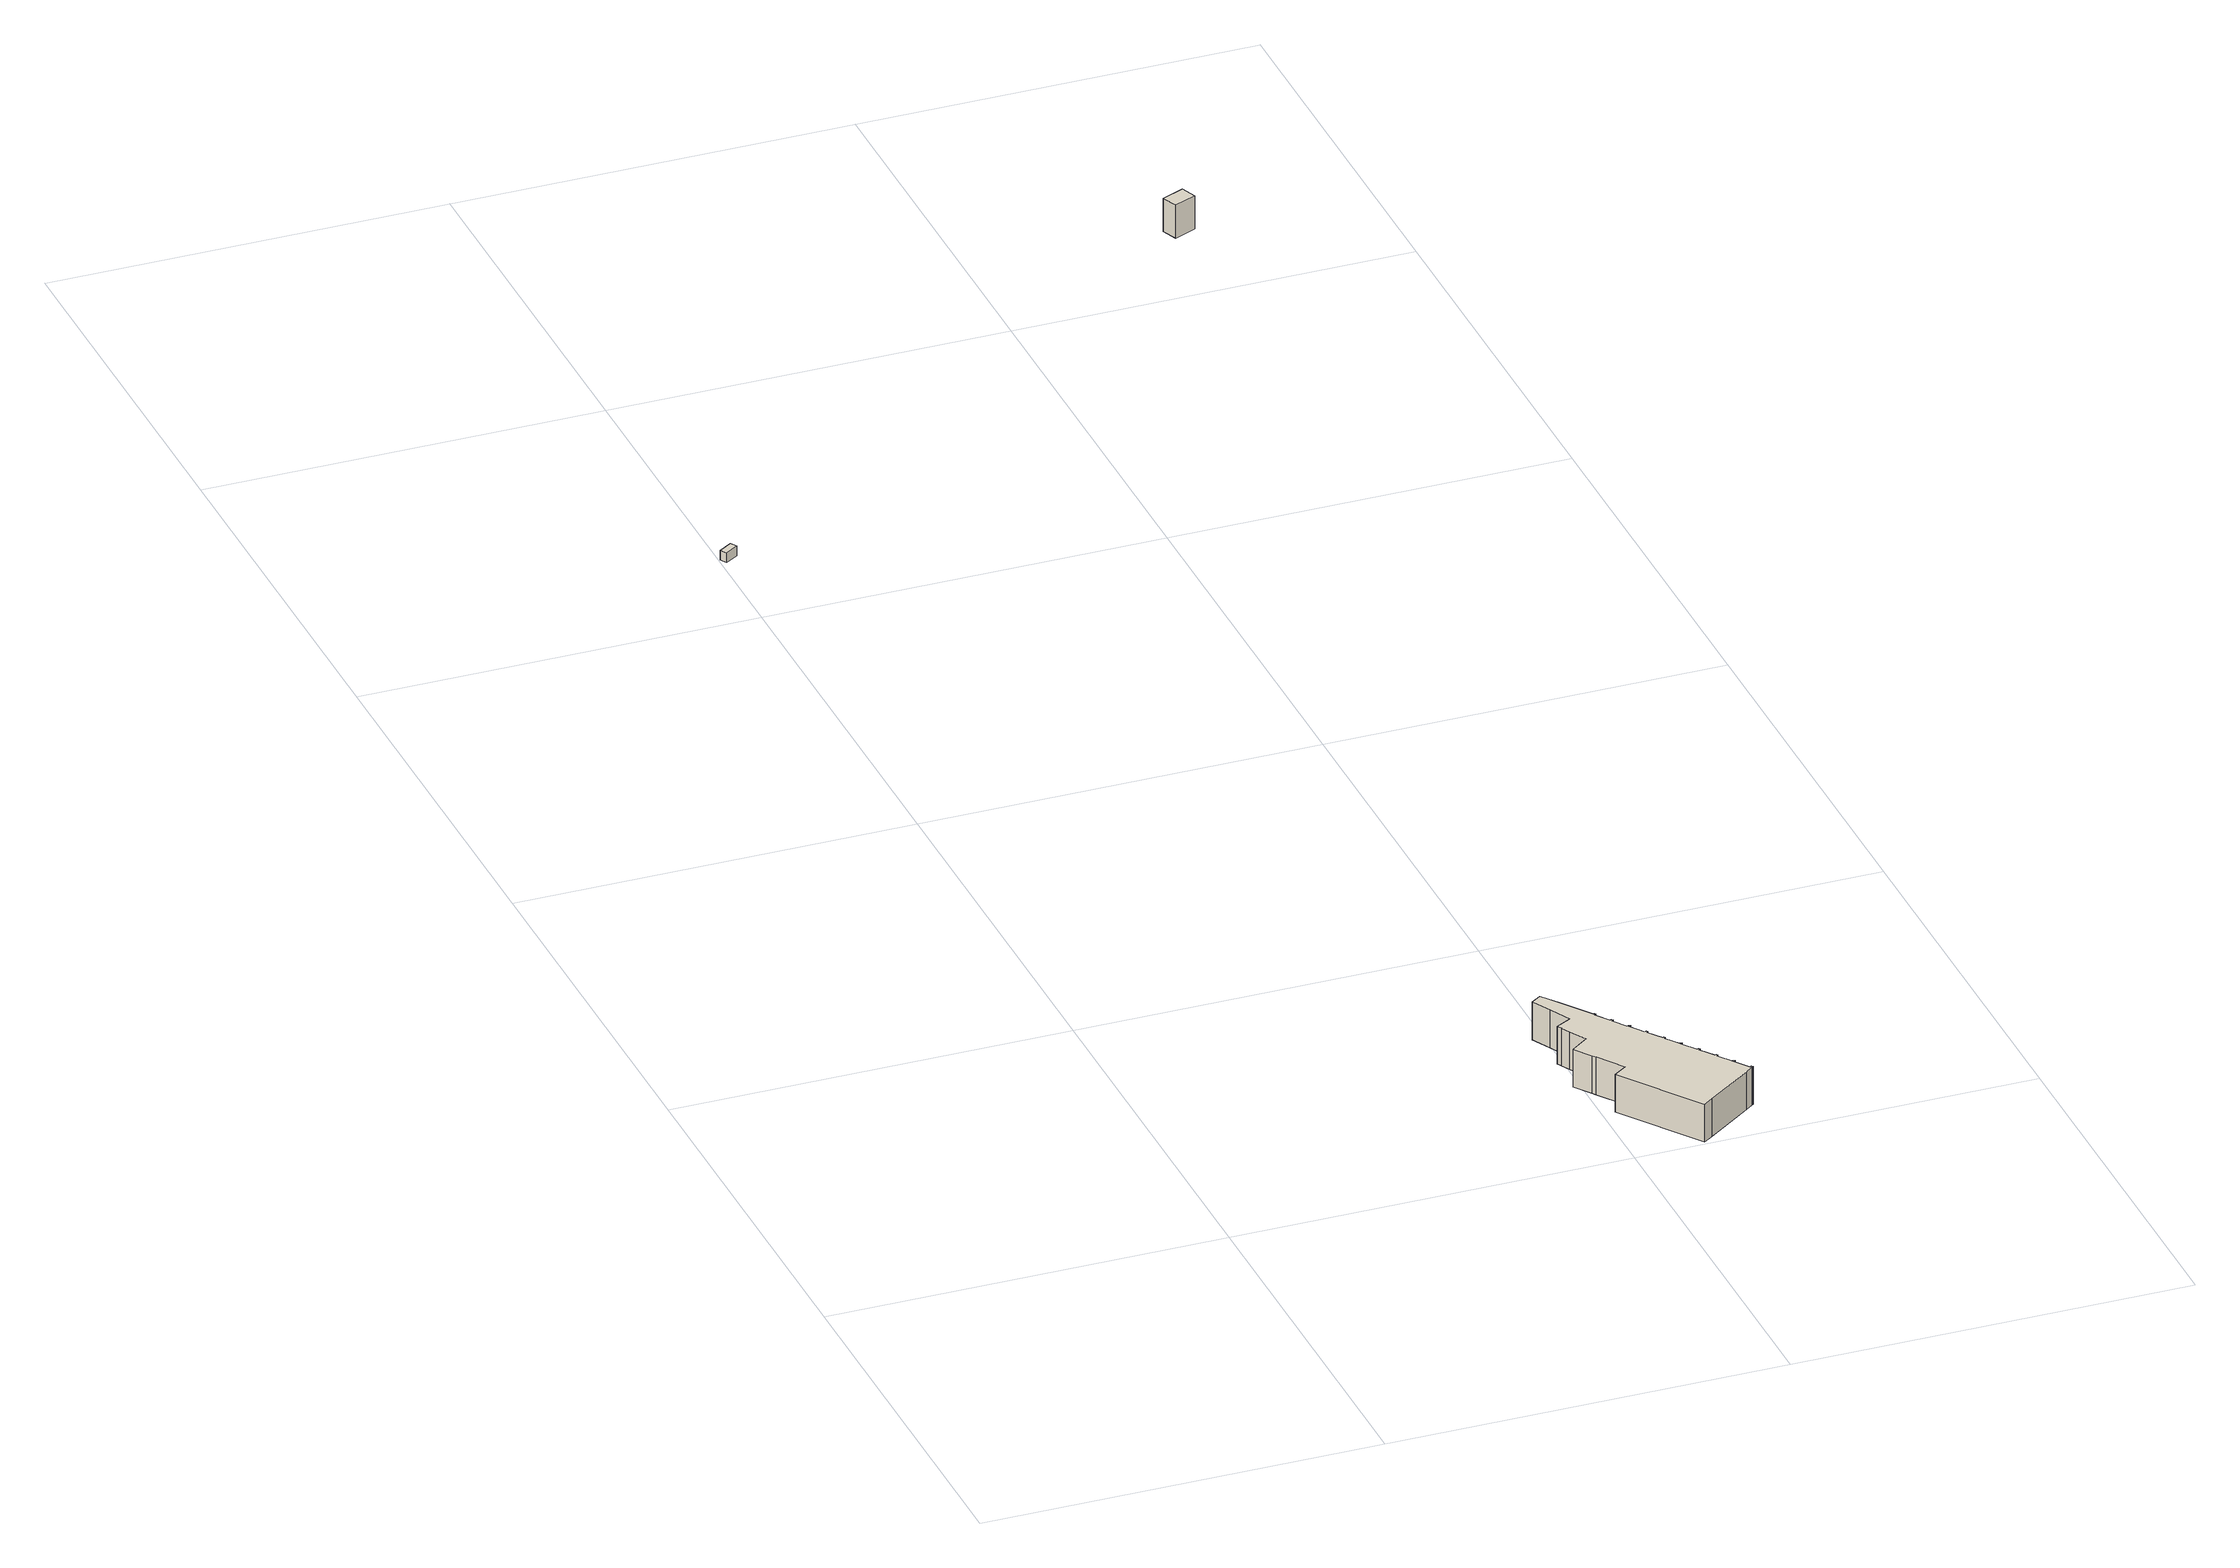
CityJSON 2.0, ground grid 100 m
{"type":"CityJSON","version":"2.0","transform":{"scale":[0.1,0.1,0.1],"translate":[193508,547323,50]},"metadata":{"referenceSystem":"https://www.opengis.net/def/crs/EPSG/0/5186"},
"CityObjects":{
"building1":{"type":"Building","attributes":{"measuredHeight":3.23},"geometry":[{"type":"Solid","lod":"1","boundaries":[[[[0,1,2,3]],[[4,5,6,7]],[[3,6,5,0]],[[0,5,4,1]],[[1,4,7,2]],[[2,7,6,3]]]]}]},
"building2":{"type":"Building","attributes":{"measuredHeight":10.56},"geometry":[{"type":"Solid","lod":"1","boundaries":[[[[8,9,10,11,12,13,14,15,16,17,18,19,20,21,22,23,24,25,26,27,28,29,30,31,32,33,34,35,36,37,38,39,40,41,42,43,44,45,46,47,48,49,50,51,52,53,54,55,56,57,58,59,60,61,62,63,64,65,66,67,68,69,70,71,72,73,74,75,76,77,78,79,80,81,82,83,84]],[[85,86,87,88,89,90,91,92,93,94,95,96,97,98,99,100,101,102,103,104,105,106,107,108,109,110,111,112,113,114,115,116,117,118,119,120,121,122,123,124,125,126,127,128,129,130,131,132,133,134,135,136,137,138,139,140,141,142,143,144,145,146,147,148,149,150,151,152,153,154,155,156,157,158,159,160,161]],[[84,160,159,8]],[[8,159,158,9]],[[9,158,157,10]],[[10,157,156,11]],[[11,156,155,12]],[[12,155,154,13]],[[13,154,153,14]],[[14,153,152,15]],[[15,152,151,16]],[[16,151,150,17]],[[17,150,149,18]],[[18,149,148,19]],[[19,148,147,20]],[[20,147,146,21]],[[21,146,145,22]],[[22,145,144,23]],[[23,144,143,24]],[[24,143,142,25]],[[25,142,141,26]],[[26,141,140,27]],[[27,140,139,28]],[[28,139,138,29]],[[29,138,137,30]],[[30,137,136,31]],[[31,136,135,32]],[[32,135,134,33]],[[33,134,133,34]],[[34,133,132,35]],[[35,132,131,36]],[[36,131,130,37]],[[37,130,129,38]],[[38,129,128,39]],[[39,128,127,40]],[[40,127,126,41]],[[41,126,125,42]],[[42,125,124,43]],[[43,124,123,44]],[[44,123,122,45]],[[45,122,121,46]],[[46,121,120,47]],[[47,120,119,48]],[[48,119,118,49]],[[49,118,117,50]],[[50,117,116,51]],[[51,116,115,52]],[[52,115,114,53]],[[53,114,113,54]],[[54,113,112,55]],[[55,112,111,56]],[[56,111,110,57]],[[57,110,109,58]],[[58,109,108,59]],[[59,108,107,60]],[[60,107,106,61]],[[61,106,105,62]],[[62,105,104,63]],[[63,104,103,64]],[[64,103,102,65]],[[65,102,101,66]],[[66,101,100,67]],[[67,100,99,68]],[[68,99,98,69]],[[69,98,97,70]],[[70,97,96,71]],[[71,96,95,72]],[[72,95,94,73]],[[73,94,93,74]],[[74,93,92,75]],[[75,92,91,76]],[[76,91,90,77]],[[77,90,89,78]],[[78,89,88,79]],[[79,88,87,80]],[[80,87,86,81]],[[81,86,85,82]],[[82,85,161,83]],[[83,161,160,84]]]]}]},
"building3":{"type":"Building","attributes":{"measuredHeight":9.19},"geometry":[{"type":"Solid","lod":"1","boundaries":[[[[162,163,164,165]],[[166,167,168,169]],[[165,168,167,162]],[[162,167,166,163]],[[163,166,169,164]],[[164,169,168,165]]]]}]}
},
"vertices":[
[12,3254,6],[2,3270,6],[35,3291,6],[45,3275,6],[2,3270,32],[12,3254,32],[45,3275,32],[35,3291,32],
[1168,356,5],[1194,321,5],[1195,322,5],[1197,323,5],[1200,320,5],[1198,318,5],[1196,317,5],[1222,281,5],[1223,283,5],[1226,284,5],[1227,282,5],[1225,281,5],[1223,280,5],[1250,243,5],[1251,244,5],[1254,245,5],[1256,242,5],[1254,240,5],[1252,239,5],[1278,204,5],[1279,205,5],[1282,206,5],[1284,203,5],[1282,201,5],[1280,200,5],[1306,165,5],[1307,166,5],[1310,167,5],[1312,164,5],[1310,162,5],[1308,161,5],[1334,125,5],[1336,127,5],[1338,128,5],[1341,124,5],[1339,123,5],[1319,108,5],[1201,23,5],[1176,5,5],[1032,205,5],[1066,229,5],[1019,294,5],[1013,303,5],[982,346,5],[1020,374,5],[1027,379,5],[1003,423,5],[992,444,5],[992,445,5],[986,456,5],[1024,476,5],[996,530,5],[971,579,5],[997,597,5],[1028,554,5],[1083,477,5],[1085,479,5],[1088,476,5],[1085,474,5],[1084,473,5],[1110,437,5],[1111,438,5],[1113,440,5],[1116,437,5],[1114,435,5],[1112,434,5],[1137,398,5],[1139,400,5],[1141,401,5],[1144,398,5],[1141,396,5],[1140,395,5],[1165,360,5],[1167,361,5],[1169,362,5],[1172,359,5],[1170,357,5],[1169,362,106],[1167,361,106],[1165,360,106],[1140,395,106],[1141,396,106],[1144,398,106],[1141,401,106],[1139,400,106],[1137,398,106],[1112,434,106],[1114,435,106],[1116,437,106],[1113,440,106],[1111,438,106],[1110,437,106],[1084,473,106],[1085,474,106],[1088,476,106],[1085,479,106],[1083,477,106],[1028,554,106],[997,597,106],[971,579,106],[996,530,106],[1024,476,106],[986,456,106],[992,445,106],[992,444,106],[1003,423,106],[1027,379,106],[1020,374,106],[982,346,106],[1013,303,106],[1019,294,106],[1066,229,106],[1032,205,106],[1176,5,106],[1201,23,106],[1319,108,106],[1339,123,106],[1341,124,106],[1338,128,106],[1336,127,106],[1334,125,106],[1308,161,106],[1310,162,106],[1312,164,106],[1310,167,106],[1307,166,106],[1306,165,106],[1280,200,106],[1282,201,106],[1284,203,106],[1282,206,106],[1279,205,106],[1278,204,106],[1252,239,106],[1254,240,106],[1256,242,106],[1254,245,106],[1251,244,106],[1250,243,106],[1223,280,106],[1225,281,106],[1227,282,106],[1226,284,106],[1223,283,106],[1222,281,106],[1196,317,106],[1198,318,106],[1200,320,106],[1197,323,106],[1195,322,106],[1194,321,106],[1168,356,106],[1170,357,106],[1172,359,106],
[1561,4278,3],[1505,4254,3],[1489,4293,3],[1545,4317,3],[1505,4254,92],[1561,4278,92],[1545,4317,92],[1489,4293,92]
]}
